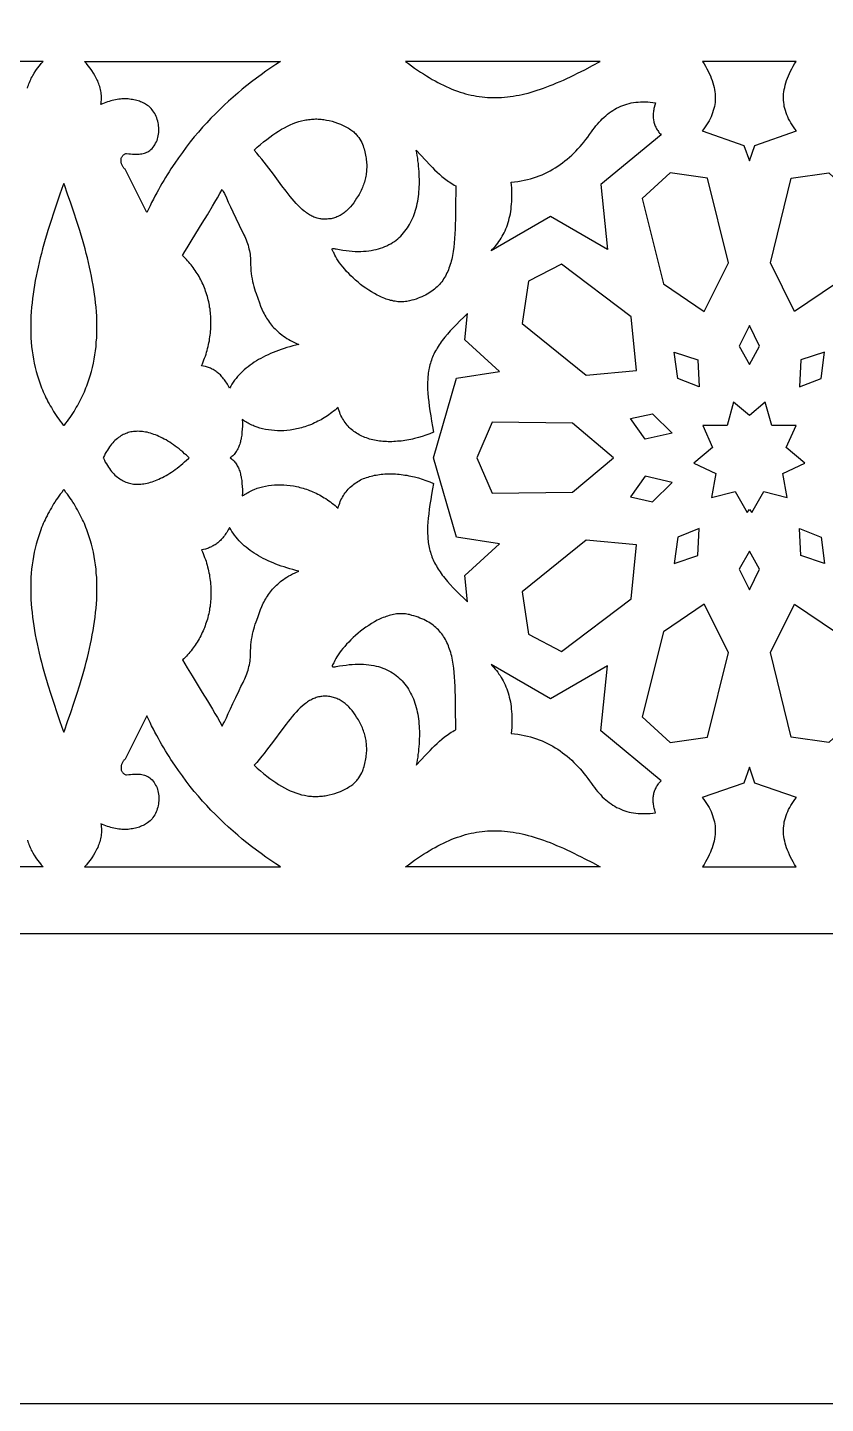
# Model space of a CAD drawing. Extents: x -580 to 580, y -400 to 400.
# Drawn here: x 150.5 to 209.9, y -400 to -297.5 of the extents above; entities that cross this region are included whole.
import ezdxf

# ---------------------------------------------------------------- set-up
doc = ezdxf.new("R2010")
doc.units = 0
doc.layers.add('LAYER_1', color=18, linetype='CONTINUOUS')
doc.layers.add('LAYER_2', color=174, linetype='CONTINUOUS')

msp = doc.modelspace()

# ---------------------------------------------------------------- linework, layer by layer
at = {"layer": 'LAYER_1'}
for points in [[(-580, -400), (580, -400), (580, 400), (-580, 400)], [(169.35, -300.04), (168.99, -300.28), (168.62, -300.53), (168.26, -300.78), (167.91, -301.04), (167.55, -301.3), (167.2, -301.56), (166.85, -301.84), (166.5, -302.12), (166.16, -302.4), (165.82, -302.7), (165.48, -303), (165.15, -303.3), (164.82, -303.62), (164.5, -303.94), (164.17, -304.27), (163.86, -304.61), (163.54, -304.95), (163.23, -305.31), (162.93, -305.67), (162.63, -306.04), (162.33, -306.43), (162.04, -306.82), (161.75, -307.22), (161.47, -307.63), (161.19, -308.05), (161.05, -308.26), (160.91, -308.48), (160.78, -308.7), (160.65, -308.92), (160.52, -309.14), (160.38, -309.37), (160.26, -309.6), (160.13, -309.83), (160, -310.07), (159.88, -310.31), (159.75, -310.55), (159.63, -310.79), (159.51, -311.04), (159.39, -311.29), (157.81, -308.11), (157.77, -308.08), (157.73, -308.04), (157.69, -307.99), (157.66, -307.95), (157.63, -307.91), (157.6, -307.86), (157.57, -307.82), (157.55, -307.78), (157.53, -307.73), (157.51, -307.68), (157.5, -307.64), (157.49, -307.59), (157.48, -307.55), (157.47, -307.5), (157.47, -307.46), (157.47, -307.41), (157.47, -307.37), (157.47, -307.33), (157.48, -307.29), (157.49, -307.25), (157.51, -307.21), (157.53, -307.17), (157.55, -307.13), (157.57, -307.1), (157.6, -307.06), (157.63, -307.03), (157.66, -307), (157.7, -306.98), (157.74, -306.95), (157.79, -306.93), (157.84, -306.91), (157.89, -306.9), (158.04, -306.92), (158.18, -306.94), (158.32, -306.95), (158.45, -306.96), (158.58, -306.96), (158.7, -306.96), (158.81, -306.95), (158.92, -306.94), (159.02, -306.93), (159.12, -306.9), (159.22, -306.88), (159.3, -306.85), (159.39, -306.81), (159.47, -306.77), (159.54, -306.73), (159.61, -306.68), (159.7, -306.6), (159.79, -306.52), (159.86, -306.44), (159.93, -306.34), (160, -306.25), (160.05, -306.14), (160.1, -306.04), (160.15, -305.93), (160.19, -305.82), (160.22, -305.7), (160.24, -305.58), (160.26, -305.46), (160.28, -305.34), (160.28, -305.22), (160.28, -305.1), (160.28, -304.97), (160.27, -304.85), (160.25, -304.73), (160.23, -304.61), (160.2, -304.49), (160.17, -304.37), (160.13, -304.25), (160.08, -304.14), (160.03, -304.03), (159.98, -303.93), (159.92, -303.82), (159.85, -303.73), (159.78, -303.64), (159.71, -303.55), (159.63, -303.47), (159.54, -303.39), (159.45, -303.33), (159.37, -303.27), (159.29, -303.22), (159.21, -303.17), (159.12, -303.13), (159.03, -303.09), (158.93, -303.05), (158.84, -303.01), (158.74, -302.98), (158.64, -302.95), (158.54, -302.92), (158.43, -302.9), (158.32, -302.88), (158.22, -302.87), (158.11, -302.85), (158, -302.84), (157.88, -302.84), (157.77, -302.84), (157.65, -302.84), (157.54, -302.84), (157.42, -302.85), (157.3, -302.86), (157.18, -302.88), (157.06, -302.9), (156.94, -302.92), (156.82, -302.95), (156.7, -302.98), (156.58, -303.02), (156.46, -303.06), (156.33, -303.1), (156.21, -303.15), (156.09, -303.2), (155.97, -303.26), (155.99, -303.14), (156, -303.03), (156.01, -302.92), (156.02, -302.8), (156.01, -302.69), (156.01, -302.58), (156, -302.47), (155.98, -302.36), (155.96, -302.25), (155.94, -302.14), (155.91, -302.03), (155.88, -301.92), (155.85, -301.82), (155.81, -301.71), (155.77, -301.61), (155.73, -301.5), (155.68, -301.4), (155.63, -301.3), (155.58, -301.2), (155.53, -301.1), (155.41, -300.91), (155.29, -300.73), (155.16, -300.54), (155.03, -300.37), (154.89, -300.2), (154.75, -300.04)], [(178.66, -300.04), (178.89, -300.21), (179.11, -300.38), (179.34, -300.54), (179.56, -300.69), (179.78, -300.84), (180, -300.98), (180.22, -301.12), (180.43, -301.25), (180.65, -301.38), (180.86, -301.5), (181.07, -301.61), (181.28, -301.72), (181.49, -301.82), (181.7, -301.92), (181.91, -302.01), (182.11, -302.1), (182.32, -302.18), (182.53, -302.26), (182.73, -302.33), (182.94, -302.39), (183.14, -302.45), (183.34, -302.5), (183.55, -302.55), (183.75, -302.59), (183.96, -302.63), (184.16, -302.66), (184.37, -302.69), (184.57, -302.71), (184.78, -302.73), (184.99, -302.74), (185.19, -302.74), (185.4, -302.74), (185.61, -302.74), (185.82, -302.73), (186.04, -302.71), (186.25, -302.69), (186.46, -302.66), (186.68, -302.63), (186.9, -302.59), (187.12, -302.55), (187.34, -302.51), (187.56, -302.45), (187.79, -302.4), (188.01, -302.33), (188.24, -302.27), (188.47, -302.19), (188.71, -302.12), (188.94, -302.03), (189.18, -301.95), (189.43, -301.85), (189.67, -301.76), (189.92, -301.65), (190.17, -301.55), (190.42, -301.43), (190.68, -301.32), (190.94, -301.19), (191.2, -301.07), (191.47, -300.93), (191.74, -300.8), (192.02, -300.66), (192.58, -300.36), (193.15, -300.04)], [(204.28, -307.46), (204.69, -306.3), (207.79, -305.22), (207.67, -305.07), (207.56, -304.92), (207.46, -304.77), (207.37, -304.62), (207.28, -304.47), (207.2, -304.32), (207.13, -304.17), (207.07, -304.02), (207.01, -303.87), (206.96, -303.71), (206.92, -303.56), (206.88, -303.41), (206.86, -303.25), (206.84, -303.1), (206.82, -302.94), (206.82, -302.78), (206.82, -302.62), (206.83, -302.46), (206.85, -302.3), (206.87, -302.14), (206.91, -301.98), (206.95, -301.81), (207, -301.64), (207.05, -301.47), (207.11, -301.3), (207.18, -301.13), (207.26, -300.95), (207.35, -300.77), (207.44, -300.59), (207.54, -300.41), (207.65, -300.23), (207.77, -300.04), (204.28, -300.04), (200.79, -300.04), (200.9, -300.23), (201.01, -300.41), (201.11, -300.59), (201.21, -300.77), (201.29, -300.95), (201.37, -301.13), (201.44, -301.3), (201.5, -301.47), (201.56, -301.64), (201.61, -301.81), (201.65, -301.98), (201.68, -302.14), (201.71, -302.3), (201.72, -302.46), (201.73, -302.62), (201.74, -302.78), (201.73, -302.94), (201.72, -303.1), (201.7, -303.25), (201.67, -303.41), (201.64, -303.56), (201.59, -303.71), (201.54, -303.87), (201.49, -304.02), (201.42, -304.17), (201.35, -304.32), (201.27, -304.47), (201.19, -304.62), (201.09, -304.77), (200.99, -304.92), (200.88, -305.07), (200.77, -305.22), (203.86, -306.3)], [(185.04, -314.15), (185.15, -314.04), (185.25, -313.93), (185.35, -313.82), (185.44, -313.7), (185.53, -313.58), (185.62, -313.46), (185.71, -313.33), (185.79, -313.2), (185.87, -313.07), (185.94, -312.94), (186.01, -312.8), (186.08, -312.66), (186.14, -312.51), (186.2, -312.36), (186.25, -312.21), (186.3, -312.05), (186.35, -311.89), (186.39, -311.73), (186.43, -311.56), (186.47, -311.39), (186.5, -311.22), (186.52, -311.04), (186.54, -310.86), (186.56, -310.67), (186.57, -310.48), (186.58, -310.29), (186.59, -310.09), (186.59, -309.89), (186.58, -309.68), (186.57, -309.47), (186.56, -309.26), (186.54, -309.04), (186.79, -309.01), (187.03, -308.98), (187.27, -308.94), (187.51, -308.89), (187.74, -308.84), (187.97, -308.78), (188.19, -308.71), (188.41, -308.64), (188.62, -308.56), (188.83, -308.48), (189.03, -308.39), (189.24, -308.29), (189.43, -308.19), (189.63, -308.08), (189.81, -307.97), (190, -307.85), (190.18, -307.73), (190.36, -307.6), (190.53, -307.46), (190.7, -307.32), (190.87, -307.18), (191.04, -307.03), (191.2, -306.88), (191.35, -306.72), (191.51, -306.56), (191.66, -306.39), (191.81, -306.22), (191.95, -306.05), (192.1, -305.87), (192.24, -305.68), (192.37, -305.5), (192.51, -305.3), (192.62, -305.15), (192.73, -305), (192.85, -304.85), (192.96, -304.71), (193.08, -304.58), (193.2, -304.45), (193.32, -304.32), (193.45, -304.2), (193.58, -304.09), (193.71, -303.98), (193.84, -303.88), (193.97, -303.78), (194.11, -303.69), (194.25, -303.61), (194.39, -303.53), (194.54, -303.45), (194.69, -303.39), (194.84, -303.32), (194.99, -303.27), (195.15, -303.22), (195.31, -303.18), (195.47, -303.14), (195.64, -303.11), (195.81, -303.09), (195.98, -303.07), (196.16, -303.06), (196.33, -303.05), (196.52, -303.06), (196.7, -303.06), (196.89, -303.08), (197.09, -303.1), (197.28, -303.13), (197.23, -303.31), (197.18, -303.48), (197.17, -303.56), (197.15, -303.65), (197.14, -303.73), (197.13, -303.81), (197.12, -303.89), (197.11, -303.97), (197.11, -304.05), (197.11, -304.13), (197.12, -304.21), (197.12, -304.28), (197.13, -304.36), (197.14, -304.43), (197.16, -304.51), (197.17, -304.58), (197.19, -304.65), (197.22, -304.72), (197.24, -304.8), (197.27, -304.86), (197.3, -304.93), (197.33, -305), (197.37, -305.07), (197.41, -305.13), (197.45, -305.2), (197.5, -305.26), (197.54, -305.33), (197.59, -305.39), (197.65, -305.45), (197.7, -305.51), (193.2, -309.21), (193.7, -314.06), (189.46, -311.6)], [(167.38, -306.66), (167.62, -306.44), (167.86, -306.24), (168.09, -306.04), (168.32, -305.86), (168.55, -305.68), (168.77, -305.52), (168.99, -305.37), (169.21, -305.23), (169.43, -305.1), (169.65, -304.98), (169.87, -304.87), (170.08, -304.77), (170.29, -304.68), (170.5, -304.6), (170.71, -304.53), (170.92, -304.47), (171.13, -304.42), (171.24, -304.4), (171.34, -304.39), (171.44, -304.37), (171.55, -304.36), (171.65, -304.35), (171.75, -304.34), (171.85, -304.34), (171.96, -304.33), (172.06, -304.33), (172.16, -304.34), (172.26, -304.34), (172.37, -304.35), (172.47, -304.36), (172.57, -304.37), (172.67, -304.39), (172.78, -304.41), (172.98, -304.45), (173.19, -304.5), (173.39, -304.57), (173.6, -304.64), (173.81, -304.72), (174.01, -304.81), (174.22, -304.92), (174.32, -304.97), (174.41, -305.02), (174.5, -305.07), (174.58, -305.13), (174.66, -305.18), (174.73, -305.24), (174.8, -305.3), (174.87, -305.36), (174.93, -305.42), (174.99, -305.48), (175.04, -305.54), (175.09, -305.6), (175.14, -305.66), (175.19, -305.72), (175.27, -305.84), (175.34, -305.97), (175.4, -306.09), (175.46, -306.21), (175.5, -306.33), (175.54, -306.45), (175.58, -306.56), (175.63, -306.78), (175.66, -306.9), (175.69, -307.02), (175.71, -307.14), (175.73, -307.26), (175.74, -307.37), (175.75, -307.49), (175.76, -307.6), (175.77, -307.72), (175.77, -307.83), (175.77, -307.94), (175.76, -308.06), (175.76, -308.17), (175.75, -308.28), (175.73, -308.39), (175.72, -308.5), (175.7, -308.6), (175.68, -308.71), (175.65, -308.82), (175.63, -308.92), (175.6, -309.03), (175.56, -309.13), (175.53, -309.24), (175.49, -309.34), (175.45, -309.44), (175.4, -309.54), (175.36, -309.65), (175.31, -309.75), (175.26, -309.85), (175.2, -309.95), (175.15, -310.04), (175.02, -310.24), (174.91, -310.41), (174.8, -310.57), (174.68, -310.72), (174.56, -310.87), (174.43, -311.01), (174.36, -311.07), (174.3, -311.14), (174.23, -311.2), (174.16, -311.25), (174.09, -311.31), (174.02, -311.36), (173.94, -311.41), (173.87, -311.46), (173.79, -311.51), (173.71, -311.55), (173.63, -311.59), (173.55, -311.62), (173.47, -311.66), (173.38, -311.69), (173.3, -311.71), (173.21, -311.74), (173.12, -311.76), (173.02, -311.77), (172.93, -311.78), (172.83, -311.79), (172.73, -311.8), (172.62, -311.8), (172.53, -311.8), (172.44, -311.79), (172.35, -311.78), (172.27, -311.76), (172.18, -311.75), (172.09, -311.72), (172.01, -311.7), (171.92, -311.67), (171.84, -311.64), (171.76, -311.6), (171.68, -311.56), (171.6, -311.52), (171.52, -311.47), (171.44, -311.42), (171.36, -311.37), (171.28, -311.32), (171.2, -311.26), (171.12, -311.2), (170.97, -311.07), (170.82, -310.93), (170.66, -310.78), (170.51, -310.62), (170.36, -310.46), (170.21, -310.28), (170.07, -310.1), (169.91, -309.91), (169.76, -309.72), (169.46, -309.31), (168.82, -308.45), (168.49, -308), (168.31, -307.78), (168.14, -307.55), (167.96, -307.33), (167.77, -307.1), (167.58, -306.88)], [(173.75, -314.06), (173.99, -314.1), (174.23, -314.13), (174.46, -314.15), (174.69, -314.17), (174.91, -314.19), (175.12, -314.19), (175.33, -314.19), (175.53, -314.18), (175.73, -314.17), (175.92, -314.15), (176.11, -314.12), (176.29, -314.09), (176.47, -314.05), (176.64, -314), (176.81, -313.95), (176.97, -313.9), (177.13, -313.83), (177.28, -313.77), (177.43, -313.69), (177.57, -313.62), (177.7, -313.53), (177.83, -313.45), (177.96, -313.35), (178.08, -313.26), (178.2, -313.15), (178.31, -313.05), (178.42, -312.93), (178.52, -312.82), (178.62, -312.7), (178.71, -312.57), (178.8, -312.45), (178.89, -312.31), (178.97, -312.18), (179.04, -312.04), (179.12, -311.9), (179.18, -311.75), (179.25, -311.6), (179.3, -311.44), (179.36, -311.29), (179.41, -311.13), (179.46, -310.97), (179.5, -310.8), (179.53, -310.63), (179.57, -310.46), (179.6, -310.29), (179.62, -310.11), (179.65, -309.93), (179.66, -309.75), (179.68, -309.57), (179.69, -309.39), (179.7, -309.2), (179.7, -309.01), (179.7, -308.82), (179.69, -308.63), (179.69, -308.44), (179.67, -308.24), (179.66, -308.05), (179.64, -307.85), (179.62, -307.66), (179.59, -307.46), (179.57, -307.26), (179.53, -307.06), (179.5, -306.86), (179.46, -306.66), (179.81, -307.03), (180.15, -307.4), (180.49, -307.77), (180.66, -307.94), (180.83, -308.12), (181.01, -308.29), (181.19, -308.45), (181.37, -308.61), (181.56, -308.76), (181.76, -308.91), (181.86, -308.98), (181.96, -309.05), (182.07, -309.12), (182.18, -309.18), (182.29, -309.25), (182.4, -309.31), (182.39, -311.01), (182.39, -311.41), (182.38, -311.8), (182.37, -312.18), (182.36, -312.54), (182.34, -312.89), (182.32, -313.24), (182.29, -313.57), (182.26, -313.89), (182.21, -314.19), (182.19, -314.34), (182.16, -314.49), (182.13, -314.64), (182.1, -314.78), (182.07, -314.92), (182.03, -315.05), (181.99, -315.18), (181.95, -315.31), (181.9, -315.44), (181.86, -315.56), (181.81, -315.69), (181.75, -315.8), (181.7, -315.92), (181.64, -316.03), (181.57, -316.14), (181.5, -316.25), (181.43, -316.35), (181.36, -316.46), (181.28, -316.55), (181.2, -316.65), (181.11, -316.74), (181.02, -316.83), (180.93, -316.92), (180.83, -317), (180.73, -317.08), (180.62, -317.16), (180.51, -317.24), (180.4, -317.31), (180.28, -317.38), (180.15, -317.45), (180.02, -317.51), (179.88, -317.57), (179.74, -317.63), (179.6, -317.68), (179.45, -317.74), (179.29, -317.79), (179.13, -317.83), (178.96, -317.88), (178.86, -317.9), (178.75, -317.92), (178.65, -317.93), (178.54, -317.94), (178.43, -317.95), (178.32, -317.95), (178.21, -317.94), (178.1, -317.94), (177.99, -317.92), (177.88, -317.91), (177.77, -317.89), (177.66, -317.86), (177.55, -317.84), (177.44, -317.81), (177.33, -317.77), (177.22, -317.74), (177.11, -317.7), (177, -317.65), (176.88, -317.61), (176.78, -317.56), (176.67, -317.51), (176.56, -317.45), (176.34, -317.34), (176.13, -317.21), (175.92, -317.08), (175.71, -316.94), (175.51, -316.8), (175.32, -316.65), (175.13, -316.49), (174.94, -316.33), (174.76, -316.17), (174.59, -316.01), (174.43, -315.84), (174.27, -315.68), (174.13, -315.51), (173.99, -315.35), (173.86, -315.19), (173.75, -315.04), (173.64, -314.89), (173.55, -314.74), (173.46, -314.6), (173.39, -314.47), (173.34, -314.35), (173.31, -314.28), (173.28, -314.23), (173.23, -314.13), (173.21, -314.09), (173.2, -314.06), (173.19, -314.04), (173.19, -314.03), (173.2, -314.02), (173.2, -314.01), (173.21, -314), (173.24, -313.99), (173.28, -313.99), (173.34, -313.99), (173.41, -314), (173.5, -314.01)], [(202.71, -315.05), (201.16, -308.75), (198.37, -308.35), (196.3, -310.26), (197.87, -316.6), (200.91, -318.67)], [(205.84, -315.05), (207.39, -308.75), (210.19, -308.35), (212.25, -310.26), (210.68, -316.6), (207.65, -318.67)], [(153.21, -327.13), (153.24, -327.16), (153.26, -327.13), (153.37, -326.99), (153.48, -326.85), (153.58, -326.7), (153.68, -326.56), (153.78, -326.42), (153.87, -326.27), (153.97, -326.13), (154.05, -325.98), (154.14, -325.83), (154.22, -325.69), (154.31, -325.54), (154.38, -325.39), (154.46, -325.25), (154.53, -325.1), (154.6, -324.95), (154.67, -324.8), (154.74, -324.65), (154.8, -324.5), (154.86, -324.35), (154.92, -324.2), (154.98, -324.05), (155.03, -323.9), (155.08, -323.75), (155.18, -323.45), (155.26, -323.14), (155.34, -322.83), (155.41, -322.52), (155.47, -322.21), (155.52, -321.9), (155.57, -321.59), (155.61, -321.27), (155.63, -320.95), (155.66, -320.63), (155.67, -320.31), (155.68, -319.99), (155.68, -319.67), (155.67, -319.34), (155.66, -319.02), (155.64, -318.69), (155.61, -318.36), (155.58, -318.03), (155.54, -317.7), (155.5, -317.37), (155.45, -317.04), (155.39, -316.7), (155.33, -316.37), (155.27, -316.03), (155.2, -315.69), (155.13, -315.36), (155.05, -315.02), (154.97, -314.68), (154.88, -314.34), (154.79, -314), (154.7, -313.66), (154.6, -313.32), (154.5, -312.98), (154.4, -312.64), (154.18, -311.96), (153.96, -311.28), (153.73, -310.6), (153.49, -309.92), (153.25, -309.24), (153.21, -309.13), (153.21, -309.13), (153.21, -309.13), (153.17, -309.24), (152.92, -309.92), (152.69, -310.6), (152.46, -311.28), (152.23, -311.96), (152.02, -312.64), (151.92, -312.98), (151.82, -313.32), (151.72, -313.66), (151.63, -314), (151.54, -314.34), (151.45, -314.68), (151.37, -315.02), (151.29, -315.36), (151.22, -315.69), (151.15, -316.03), (151.08, -316.37), (151.02, -316.7), (150.97, -317.04), (150.92, -317.37), (150.87, -317.7), (150.84, -318.03), (150.8, -318.36), (150.78, -318.69), (150.76, -319.02), (150.75, -319.34), (150.74, -319.67), (150.74, -319.99), (150.75, -320.31), (150.76, -320.63), (150.78, -320.95), (150.81, -321.27), (150.85, -321.59), (150.89, -321.9), (150.95, -322.21), (151.01, -322.52), (151.08, -322.83), (151.15, -323.14), (151.24, -323.45), (151.34, -323.75), (151.39, -323.9), (151.44, -324.05), (151.5, -324.2), (151.55, -324.35), (151.62, -324.5), (151.68, -324.65), (151.74, -324.8), (151.81, -324.95), (151.88, -325.1), (151.96, -325.25), (152.03, -325.39), (152.11, -325.54), (152.19, -325.69), (152.28, -325.83), (152.36, -325.98), (152.45, -326.13), (152.54, -326.27), (152.64, -326.42), (152.74, -326.56), (152.84, -326.7), (152.94, -326.85), (153.05, -326.99), (153.16, -327.13), (153.18, -327.16)], [(162.05, -314.5), (162.22, -314.21), (162.4, -313.92), (162.76, -313.32), (163.52, -312.08), (163.91, -311.46), (164.29, -310.83), (164.47, -310.52), (164.66, -310.21), (164.83, -309.89), (165, -309.58), (165.09, -309.74), (165.17, -309.89), (165.32, -310.2), (165.46, -310.52), (165.62, -310.87), (165.8, -311.26), (166.01, -311.71), (166.26, -312.23), (166.4, -312.52), (166.57, -312.84), (166.63, -312.96), (166.69, -313.09), (166.74, -313.21), (166.79, -313.34), (166.84, -313.48), (166.89, -313.61), (166.93, -313.74), (166.97, -313.88), (167, -314.01), (167.03, -314.15), (167.06, -314.28), (167.08, -314.41), (167.1, -314.55), (167.11, -314.68), (167.12, -314.81), (167.12, -314.94), (167.12, -315.18), (167.13, -315.41), (167.15, -315.63), (167.17, -315.84), (167.2, -316.04), (167.23, -316.24), (167.27, -316.43), (167.31, -316.62), (167.36, -316.8), (167.41, -316.98), (167.47, -317.16), (167.53, -317.33), (167.65, -317.68), (167.78, -318.03), (167.87, -318.27), (167.97, -318.5), (168.07, -318.73), (168.13, -318.84), (168.19, -318.95), (168.25, -319.06), (168.31, -319.16), (168.38, -319.27), (168.45, -319.37), (168.52, -319.48), (168.6, -319.58), (168.68, -319.68), (168.76, -319.78), (168.85, -319.88), (168.94, -319.97), (169.04, -320.07), (169.14, -320.16), (169.24, -320.25), (169.35, -320.34), (169.46, -320.42), (169.58, -320.51), (169.7, -320.59), (169.83, -320.67), (169.96, -320.75), (170.1, -320.83), (170.25, -320.91), (170.4, -320.98), (170.55, -321.05), (170.72, -321.12), (170.49, -321.17), (170.26, -321.23), (170.04, -321.3), (169.83, -321.36), (169.61, -321.43), (169.41, -321.5), (169.2, -321.57), (169, -321.64), (168.8, -321.72), (168.61, -321.8), (168.42, -321.89), (168.24, -321.97), (168.06, -322.06), (167.89, -322.16), (167.72, -322.25), (167.55, -322.35), (167.39, -322.45), (167.23, -322.56), (167.08, -322.67), (166.93, -322.78), (166.79, -322.89), (166.65, -323.01), (166.52, -323.13), (166.39, -323.26), (166.27, -323.38), (166.15, -323.52), (166.04, -323.65), (165.93, -323.79), (165.83, -323.93), (165.73, -324.08), (165.64, -324.23), (165.55, -324.38), (165.5, -324.28), (165.45, -324.18), (165.39, -324.09), (165.34, -324), (165.28, -323.92), (165.23, -323.83), (165.17, -323.75), (165.11, -323.68), (165.05, -323.6), (164.99, -323.53), (164.93, -323.47), (164.87, -323.4), (164.81, -323.34), (164.74, -323.29), (164.68, -323.23), (164.61, -323.18), (164.55, -323.13), (164.48, -323.09), (164.41, -323.04), (164.34, -323), (164.27, -322.96), (164.21, -322.93), (164.13, -322.9), (164.06, -322.86), (163.99, -322.84), (163.92, -322.81), (163.77, -322.77), (163.62, -322.73), (163.47, -322.71), (163.53, -322.56), (163.59, -322.42), (163.65, -322.28), (163.7, -322.14), (163.75, -321.99), (163.8, -321.85), (163.84, -321.71), (163.88, -321.57), (163.92, -321.42), (163.96, -321.28), (163.99, -321.14), (164.02, -321), (164.05, -320.85), (164.07, -320.71), (164.09, -320.57), (164.11, -320.43), (164.13, -320.28), (164.14, -320.14), (164.15, -320), (164.16, -319.86), (164.17, -319.72), (164.17, -319.58), (164.17, -319.44), (164.17, -319.3), (164.16, -319.16), (164.15, -319.02), (164.14, -318.88), (164.13, -318.75), (164.11, -318.61), (164.1, -318.48), (164.07, -318.34), (164.05, -318.21), (164.03, -318.07), (164, -317.94), (163.97, -317.81), (163.93, -317.68), (163.9, -317.55), (163.86, -317.42), (163.82, -317.29), (163.77, -317.16), (163.73, -317.04), (163.68, -316.91), (163.63, -316.79), (163.58, -316.66), (163.52, -316.54), (163.47, -316.42), (163.41, -316.3), (163.34, -316.19), (163.28, -316.07), (163.21, -315.95), (163.14, -315.84), (163.07, -315.73), (163, -315.62), (162.93, -315.51), (162.85, -315.4), (162.77, -315.29), (162.69, -315.19), (162.6, -315.09), (162.52, -314.99), (162.43, -314.89), (162.34, -314.79), (162.24, -314.69), (162.15, -314.6)], [(195.47, -319.06), (190.29, -315.14), (187.82, -316.41), (187.36, -319.56), (192.11, -323.42), (195.87, -323.07)], [(165.59, -329.56), (165.6, -329.56), (165.59, -329.57), (165.61, -329.57), (165.67, -329.61), (165.73, -329.66), (165.79, -329.71), (165.85, -329.76), (165.9, -329.82), (165.95, -329.88), (166, -329.95), (166.05, -330.01), (166.09, -330.08), (166.13, -330.16), (166.17, -330.24), (166.21, -330.32), (166.25, -330.4), (166.28, -330.48), (166.31, -330.57), (166.34, -330.66), (166.36, -330.76), (166.38, -330.85), (166.41, -330.95), (166.42, -331.05), (166.46, -331.26), (166.48, -331.47), (166.5, -331.7), (166.51, -331.93), (166.51, -332.16), (166.5, -332.4), (166.59, -332.35), (166.67, -332.29), (166.76, -332.24), (166.84, -332.19), (166.93, -332.14), (167.02, -332.09), (167.12, -332.04), (167.21, -332), (167.31, -331.96), (167.4, -331.92), (167.6, -331.84), (167.81, -331.78), (168.02, -331.72), (168.23, -331.67), (168.45, -331.64), (168.67, -331.61), (168.9, -331.59), (169.13, -331.57), (169.36, -331.57), (169.6, -331.58), (169.83, -331.6), (170.07, -331.62), (170.31, -331.66), (170.43, -331.68), (170.55, -331.71), (170.68, -331.74), (170.8, -331.77), (170.92, -331.8), (171.04, -331.83), (171.16, -331.87), (171.28, -331.91), (171.4, -331.95), (171.52, -332), (171.65, -332.05), (171.77, -332.1), (171.89, -332.16), (172.01, -332.21), (172.13, -332.27), (172.25, -332.33), (172.37, -332.4), (172.49, -332.47), (172.6, -332.54), (172.72, -332.61), (172.84, -332.69), (172.95, -332.77), (173.07, -332.85), (173.18, -332.94), (173.3, -333.03), (173.41, -333.12), (173.52, -333.21), (173.64, -333.31), (173.67, -333.18), (173.71, -333.06), (173.76, -332.94), (173.8, -332.82), (173.85, -332.71), (173.91, -332.59), (173.97, -332.49), (174.03, -332.38), (174.09, -332.28), (174.16, -332.18), (174.23, -332.09), (174.31, -332), (174.39, -331.91), (174.47, -331.83), (174.55, -331.75), (174.64, -331.67), (174.73, -331.6), (174.82, -331.53), (174.91, -331.46), (175.01, -331.4), (175.11, -331.34), (175.21, -331.28), (175.31, -331.22), (175.42, -331.17), (175.53, -331.12), (175.64, -331.08), (175.75, -331.04), (175.87, -331), (175.99, -330.96), (176.11, -330.93), (176.23, -330.9), (176.35, -330.87), (176.47, -330.85), (176.6, -330.83), (176.72, -330.81), (176.85, -330.79), (176.98, -330.78), (177.11, -330.77), (177.25, -330.76), (177.38, -330.76), (177.51, -330.76), (177.65, -330.76), (177.79, -330.76), (177.92, -330.77), (178.06, -330.78), (178.2, -330.79), (178.34, -330.81), (178.48, -330.83), (178.62, -330.85), (178.76, -330.87), (178.91, -330.9), (179.05, -330.93), (179.19, -330.96), (179.33, -330.99), (179.62, -331.07), (179.9, -331.15), (180.18, -331.25), (180.47, -331.35), (180.75, -331.47), (180.67, -331.89), (180.6, -332.29), (180.54, -332.68), (180.48, -333.04), (180.43, -333.4), (180.39, -333.73), (180.36, -334.06), (180.33, -334.37), (180.31, -334.66), (180.31, -334.95), (180.31, -335.09), (180.31, -335.23), (180.32, -335.36), (180.32, -335.49), (180.33, -335.62), (180.35, -335.75), (180.36, -335.88), (180.38, -336), (180.4, -336.12), (180.43, -336.25), (180.45, -336.37), (180.48, -336.48), (180.52, -336.6), (180.55, -336.72), (180.59, -336.83), (180.63, -336.95), (180.68, -337.06), (180.73, -337.17), (180.78, -337.29), (180.83, -337.4), (180.89, -337.51), (180.96, -337.62), (181.02, -337.74), (181.09, -337.85), (181.16, -337.96), (181.24, -338.07), (181.32, -338.19), (181.4, -338.3), (181.49, -338.42), (181.58, -338.53), (181.78, -338.77), (181.99, -339), (182.21, -339.25), (182.46, -339.5), (182.72, -339.76), (183, -340.02), (183.29, -340.3), (183.08, -338.33), (185.66, -335.98), (182.47, -335.48), (180.74, -329.56), (182.47, -323.64), (185.66, -323.15), (183.08, -320.79), (183.29, -318.83), (183, -319.1), (182.72, -319.37), (182.46, -319.63), (182.21, -319.88), (181.99, -320.12), (181.78, -320.36), (181.58, -320.59), (181.49, -320.71), (181.4, -320.82), (181.32, -320.94), (181.24, -321.05), (181.16, -321.16), (181.09, -321.28), (181.02, -321.39), (180.96, -321.5), (180.89, -321.61), (180.83, -321.73), (180.78, -321.84), (180.73, -321.95), (180.68, -322.07), (180.63, -322.18), (180.59, -322.29), (180.55, -322.41), (180.52, -322.53), (180.48, -322.64), (180.45, -322.76), (180.43, -322.88), (180.4, -323), (180.38, -323.13), (180.36, -323.25), (180.35, -323.38), (180.33, -323.5), (180.32, -323.63), (180.32, -323.77), (180.31, -323.9), (180.31, -324.04), (180.31, -324.18), (180.31, -324.46), (180.33, -324.76), (180.36, -325.07), (180.39, -325.39), (180.43, -325.73), (180.48, -326.08), (180.54, -326.45), (180.6, -326.84), (180.67, -327.24), (180.75, -327.66), (180.47, -327.77), (180.18, -327.88), (179.9, -327.97), (179.62, -328.06), (179.33, -328.13), (179.19, -328.17), (179.05, -328.2), (178.91, -328.23), (178.76, -328.25), (178.62, -328.28), (178.48, -328.3), (178.34, -328.32), (178.2, -328.33), (178.06, -328.34), (177.92, -328.35), (177.79, -328.36), (177.65, -328.37), (177.51, -328.37), (177.38, -328.37), (177.25, -328.36), (177.11, -328.36), (176.98, -328.35), (176.85, -328.33), (176.72, -328.32), (176.6, -328.3), (176.47, -328.28), (176.35, -328.26), (176.23, -328.23), (176.11, -328.2), (175.99, -328.17), (175.87, -328.13), (175.75, -328.09), (175.64, -328.05), (175.53, -328), (175.42, -327.96), (175.31, -327.9), (175.21, -327.85), (175.11, -327.79), (175.01, -327.73), (174.91, -327.67), (174.82, -327.6), (174.73, -327.53), (174.64, -327.45), (174.55, -327.38), (174.47, -327.3), (174.39, -327.21), (174.31, -327.13), (174.23, -327.04), (174.16, -326.94), (174.09, -326.84), (174.03, -326.74), (173.97, -326.64), (173.91, -326.53), (173.85, -326.42), (173.8, -326.31), (173.76, -326.19), (173.71, -326.07), (173.67, -325.94), (173.64, -325.81), (173.52, -325.91), (173.41, -326.01), (173.3, -326.1), (173.18, -326.19), (173.07, -326.27), (172.95, -326.36), (172.84, -326.44), (172.72, -326.51), (172.6, -326.59), (172.49, -326.66), (172.37, -326.73), (172.25, -326.79), (172.13, -326.85), (172.01, -326.91), (171.89, -326.97), (171.77, -327.03), (171.65, -327.08), (171.52, -327.13), (171.4, -327.17), (171.28, -327.22), (171.16, -327.26), (171.04, -327.29), (170.92, -327.33), (170.8, -327.36), (170.68, -327.39), (170.55, -327.42), (170.43, -327.44), (170.31, -327.47), (170.07, -327.5), (169.83, -327.53), (169.6, -327.55), (169.36, -327.55), (169.13, -327.55), (168.9, -327.54), (168.67, -327.52), (168.45, -327.49), (168.23, -327.45), (168.02, -327.4), (167.81, -327.35), (167.6, -327.28), (167.4, -327.21), (167.31, -327.17), (167.21, -327.13), (167.12, -327.08), (167.02, -327.04), (166.93, -326.99), (166.84, -326.94), (166.76, -326.89), (166.67, -326.84), (166.59, -326.78), (166.5, -326.72), (166.51, -326.96), (166.51, -327.2), (166.5, -327.43), (166.48, -327.65), (166.46, -327.87), (166.42, -328.08), (166.41, -328.18), (166.38, -328.27), (166.36, -328.37), (166.34, -328.46), (166.31, -328.55), (166.28, -328.64), (166.25, -328.73), (166.21, -328.81), (166.17, -328.89), (166.13, -328.97), (166.09, -329.04), (166.05, -329.11), (166, -329.18), (165.95, -329.25), (165.9, -329.31), (165.85, -329.36), (165.79, -329.42), (165.73, -329.47), (165.67, -329.51), (165.61, -329.56)], [(204.28, -322.62), (205.04, -321.26), (204.28, -319.72), (203.51, -321.26)], [(200.53, -324.29), (198.94, -323.65), (198.68, -321.69), (200.44, -322.27)], [(208.02, -324.29), (209.62, -323.65), (209.87, -321.69), (208.11, -322.27)], [(204.28, -333.41), (204.45, -333.64), (205.35, -332.08), (207.1, -332.52), (206.78, -330.74), (208.4, -329.96), (207.01, -328.8), (207.75, -327.15), (205.95, -327.16), (205.46, -325.42), (204.28, -326.42), (203.1, -325.42), (202.61, -327.16), (200.8, -327.15), (201.54, -328.8), (200.15, -329.96), (201.78, -330.74), (201.46, -332.52), (203.21, -332.08), (204.11, -333.64)], [(198.53, -327.73), (196.52, -328.19), (195.43, -326.65), (197.05, -326.29)], [(156.86, -330.68), (156.94, -330.77), (157.02, -330.85), (157.11, -330.93), (157.2, -331), (157.28, -331.07), (157.37, -331.13), (157.46, -331.19), (157.55, -331.24), (157.64, -331.29), (157.73, -331.33), (157.83, -331.37), (157.92, -331.4), (158.01, -331.43), (158.11, -331.46), (158.21, -331.48), (158.31, -331.5), (158.41, -331.52), (158.52, -331.53), (158.62, -331.53), (158.73, -331.53), (158.84, -331.53), (158.95, -331.52), (159.06, -331.51), (159.18, -331.5), (159.29, -331.48), (159.41, -331.45), (159.53, -331.43), (159.66, -331.39), (159.78, -331.35), (159.91, -331.31), (160.03, -331.26), (160.16, -331.21), (160.29, -331.16), (160.42, -331.09), (160.56, -331.03), (160.69, -330.96), (160.83, -330.88), (160.96, -330.8), (161.1, -330.72), (161.24, -330.63), (161.37, -330.53), (161.51, -330.43), (161.65, -330.33), (161.79, -330.22), (161.93, -330.11), (162.07, -329.99), (162.21, -329.87), (162.35, -329.74), (162.49, -329.61), (162.55, -329.56), (162.49, -329.51), (162.35, -329.38), (162.21, -329.26), (162.07, -329.13), (161.93, -329.02), (161.79, -328.9), (161.65, -328.8), (161.51, -328.69), (161.37, -328.59), (161.24, -328.5), (161.1, -328.41), (160.96, -328.33), (160.83, -328.24), (160.69, -328.17), (160.56, -328.1), (160.42, -328.03), (160.29, -327.97), (160.16, -327.91), (160.03, -327.86), (159.91, -327.82), (159.78, -327.77), (159.66, -327.73), (159.53, -327.7), (159.41, -327.67), (159.29, -327.65), (159.18, -327.63), (159.06, -327.61), (158.95, -327.6), (158.84, -327.6), (158.73, -327.59), (158.62, -327.6), (158.52, -327.6), (158.41, -327.61), (158.31, -327.63), (158.21, -327.64), (158.11, -327.67), (158.01, -327.69), (157.92, -327.72), (157.83, -327.76), (157.73, -327.8), (157.64, -327.84), (157.55, -327.89), (157.46, -327.94), (157.37, -328), (157.28, -328.06), (157.2, -328.13), (157.11, -328.2), (157.02, -328.28), (156.94, -328.36), (156.86, -328.45), (156.77, -328.55), (156.69, -328.65), (156.61, -328.75), (156.53, -328.87), (156.46, -328.99), (156.38, -329.11), (156.3, -329.25), (156.23, -329.39), (156.16, -329.53), (156.15, -329.56), (156.16, -329.59), (156.23, -329.74), (156.3, -329.88), (156.38, -330.01), (156.46, -330.14), (156.53, -330.26), (156.61, -330.37), (156.69, -330.48), (156.77, -330.58)], [(194.16, -329.56), (191.09, -326.99), (185.12, -326.91), (183.97, -329.56), (185.12, -332.21), (191.09, -332.13)], [(198.53, -331.4), (196.52, -330.94), (195.43, -332.48), (197.05, -332.84)], [(153.21, -349.99), (153.21, -350), (153.25, -349.89), (153.49, -349.21), (153.73, -348.53), (153.96, -347.85), (154.18, -347.17), (154.4, -346.48), (154.5, -346.14), (154.6, -345.8), (154.7, -345.46), (154.79, -345.12), (154.88, -344.79), (154.97, -344.45), (155.05, -344.11), (155.13, -343.77), (155.2, -343.43), (155.27, -343.1), (155.33, -342.76), (155.39, -342.42), (155.45, -342.09), (155.5, -341.76), (155.54, -341.43), (155.58, -341.09), (155.61, -340.76), (155.64, -340.44), (155.66, -340.11), (155.67, -339.78), (155.68, -339.46), (155.68, -339.13), (155.67, -338.81), (155.66, -338.49), (155.63, -338.17), (155.61, -337.86), (155.57, -337.54), (155.52, -337.23), (155.47, -336.91), (155.41, -336.6), (155.34, -336.29), (155.26, -335.99), (155.18, -335.68), (155.08, -335.37), (155.03, -335.22), (154.98, -335.07), (154.92, -334.92), (154.86, -334.77), (154.8, -334.62), (154.74, -334.47), (154.67, -334.32), (154.6, -334.18), (154.53, -334.03), (154.46, -333.88), (154.38, -333.73), (154.31, -333.59), (154.22, -333.44), (154.14, -333.29), (154.05, -333.15), (153.97, -333), (153.87, -332.86), (153.78, -332.71), (153.68, -332.57), (153.58, -332.42), (153.48, -332.28), (153.37, -332.14), (153.26, -331.99), (153.21, -331.93), (153.16, -331.99), (153.05, -332.14), (152.94, -332.28), (152.84, -332.42), (152.74, -332.57), (152.64, -332.71), (152.54, -332.86), (152.45, -333), (152.36, -333.15), (152.28, -333.29), (152.19, -333.44), (152.11, -333.59), (152.03, -333.73), (151.96, -333.88), (151.88, -334.03), (151.81, -334.18), (151.74, -334.32), (151.68, -334.47), (151.62, -334.62), (151.55, -334.77), (151.5, -334.92), (151.44, -335.07), (151.39, -335.22), (151.34, -335.37), (151.24, -335.68), (151.15, -335.99), (151.08, -336.29), (151.01, -336.6), (150.95, -336.91), (150.89, -337.23), (150.85, -337.54), (150.81, -337.86), (150.78, -338.17), (150.76, -338.49), (150.75, -338.81), (150.74, -339.13), (150.74, -339.46), (150.75, -339.78), (150.76, -340.11), (150.78, -340.44), (150.8, -340.76), (150.84, -341.09), (150.87, -341.43), (150.92, -341.76), (150.97, -342.09), (151.02, -342.42), (151.08, -342.76), (151.15, -343.1), (151.22, -343.43), (151.29, -343.77), (151.37, -344.11), (151.45, -344.45), (151.54, -344.79), (151.63, -345.12), (151.72, -345.46), (151.82, -345.8), (151.92, -346.14), (152.02, -346.48), (152.23, -347.17), (152.46, -347.85), (152.69, -348.53), (152.92, -349.21), (153.17, -349.89), (153.21, -350)], [(162.05, -344.62), (162.22, -344.91), (162.4, -345.21), (162.76, -345.81), (163.52, -347.04), (163.91, -347.67), (164.29, -348.29), (164.47, -348.61), (164.66, -348.92), (164.83, -349.23), (165, -349.55), (165.09, -349.39), (165.17, -349.24), (165.32, -348.93), (165.46, -348.61), (165.62, -348.26), (165.8, -347.87), (166.01, -347.42), (166.26, -346.9), (166.4, -346.61), (166.57, -346.29), (166.63, -346.17), (166.69, -346.04), (166.74, -345.91), (166.79, -345.78), (166.84, -345.65), (166.89, -345.52), (166.93, -345.38), (166.97, -345.25), (167, -345.12), (167.03, -344.98), (167.06, -344.85), (167.08, -344.71), (167.1, -344.58), (167.11, -344.44), (167.12, -344.31), (167.12, -344.18), (167.12, -343.95), (167.13, -343.72), (167.15, -343.5), (167.17, -343.29), (167.2, -343.09), (167.23, -342.89), (167.27, -342.7), (167.31, -342.51), (167.36, -342.33), (167.41, -342.15), (167.47, -341.97), (167.53, -341.79), (167.65, -341.45), (167.78, -341.09), (167.87, -340.86), (167.97, -340.63), (168.07, -340.4), (168.13, -340.29), (168.19, -340.18), (168.25, -340.07), (168.31, -339.96), (168.38, -339.86), (168.45, -339.75), (168.52, -339.65), (168.6, -339.55), (168.68, -339.45), (168.76, -339.35), (168.85, -339.25), (168.94, -339.15), (169.04, -339.06), (169.14, -338.97), (169.24, -338.88), (169.35, -338.79), (169.46, -338.7), (169.58, -338.62), (169.7, -338.53), (169.83, -338.45), (169.96, -338.37), (170.1, -338.3), (170.25, -338.22), (170.4, -338.15), (170.55, -338.08), (170.72, -338.01), (170.49, -337.95), (170.26, -337.89), (170.04, -337.83), (169.83, -337.77), (169.61, -337.7), (169.41, -337.63), (169.2, -337.56), (169, -337.48), (168.8, -337.4), (168.61, -337.32), (168.42, -337.24), (168.24, -337.15), (168.06, -337.06), (167.89, -336.97), (167.72, -336.88), (167.55, -336.78), (167.39, -336.67), (167.23, -336.57), (167.08, -336.46), (166.93, -336.35), (166.79, -336.23), (166.65, -336.12), (166.52, -336), (166.39, -335.87), (166.27, -335.74), (166.15, -335.61), (166.04, -335.48), (165.93, -335.34), (165.83, -335.19), (165.73, -335.05), (165.64, -334.9), (165.55, -334.75), (165.5, -334.85), (165.45, -334.94), (165.39, -335.04), (165.34, -335.13), (165.28, -335.21), (165.23, -335.29), (165.17, -335.37), (165.11, -335.45), (165.05, -335.52), (164.99, -335.59), (164.93, -335.66), (164.87, -335.72), (164.81, -335.78), (164.74, -335.84), (164.68, -335.89), (164.61, -335.95), (164.55, -336), (164.48, -336.04), (164.41, -336.08), (164.34, -336.13), (164.27, -336.16), (164.21, -336.2), (164.13, -336.23), (164.06, -336.26), (163.99, -336.29), (163.92, -336.32), (163.77, -336.36), (163.62, -336.39), (163.47, -336.42), (163.53, -336.56), (163.59, -336.7), (163.65, -336.85), (163.7, -336.99), (163.75, -337.13), (163.8, -337.27), (163.84, -337.42), (163.88, -337.56), (163.92, -337.7), (163.96, -337.85), (163.99, -337.99), (164.02, -338.13), (164.05, -338.27), (164.07, -338.42), (164.09, -338.56), (164.11, -338.7), (164.13, -338.84), (164.14, -338.98), (164.15, -339.13), (164.16, -339.27), (164.17, -339.41), (164.17, -339.55), (164.17, -339.69), (164.17, -339.83), (164.16, -339.97), (164.15, -340.1), (164.14, -340.24), (164.13, -340.38), (164.11, -340.52), (164.1, -340.65), (164.07, -340.79), (164.05, -340.92), (164.03, -341.05), (164, -341.19), (163.97, -341.32), (163.93, -341.45), (163.9, -341.58), (163.86, -341.71), (163.82, -341.84), (163.77, -341.96), (163.73, -342.09), (163.68, -342.22), (163.63, -342.34), (163.58, -342.46), (163.52, -342.58), (163.47, -342.7), (163.41, -342.82), (163.34, -342.94), (163.28, -343.06), (163.21, -343.17), (163.14, -343.29), (163.07, -343.4), (163, -343.51), (162.93, -343.62), (162.85, -343.73), (162.77, -343.83), (162.69, -343.94), (162.6, -344.04), (162.52, -344.14), (162.43, -344.24), (162.34, -344.34), (162.24, -344.43), (162.15, -344.53)], [(200.53, -334.83), (198.94, -335.48), (198.68, -337.43), (200.44, -336.85)], [(208.02, -334.83), (209.62, -335.48), (209.87, -337.43), (208.11, -336.85)], [(187.36, -339.56), (187.82, -342.71), (190.29, -343.99), (195.47, -340.07), (195.87, -336.05), (192.11, -335.71)], [(204.28, -339.4), (205.04, -337.86), (204.28, -336.51), (203.51, -337.86)], [(173.75, -345.07), (173.99, -345.03), (174.23, -345), (174.46, -344.97), (174.69, -344.95), (174.91, -344.94), (175.12, -344.94), (175.33, -344.94), (175.53, -344.94), (175.73, -344.96), (175.92, -344.98), (176.11, -345.01), (176.29, -345.04), (176.47, -345.08), (176.64, -345.12), (176.81, -345.17), (176.97, -345.23), (177.13, -345.29), (177.28, -345.36), (177.43, -345.43), (177.57, -345.51), (177.7, -345.59), (177.83, -345.68), (177.96, -345.77), (178.08, -345.87), (178.2, -345.97), (178.31, -346.08), (178.42, -346.19), (178.52, -346.31), (178.62, -346.43), (178.71, -346.55), (178.8, -346.68), (178.89, -346.81), (178.97, -346.95), (179.04, -347.09), (179.12, -347.23), (179.18, -347.38), (179.25, -347.53), (179.3, -347.68), (179.36, -347.84), (179.41, -348), (179.46, -348.16), (179.5, -348.33), (179.53, -348.49), (179.57, -348.67), (179.6, -348.84), (179.62, -349.01), (179.65, -349.19), (179.66, -349.37), (179.68, -349.56), (179.69, -349.74), (179.7, -349.93), (179.7, -350.11), (179.7, -350.3), (179.69, -350.5), (179.69, -350.69), (179.67, -350.88), (179.66, -351.08), (179.64, -351.27), (179.62, -351.47), (179.59, -351.67), (179.57, -351.87), (179.53, -352.07), (179.5, -352.27), (179.46, -352.47), (179.81, -352.09), (180.15, -351.72), (180.49, -351.36), (180.66, -351.18), (180.83, -351.01), (181.01, -350.84), (181.19, -350.67), (181.37, -350.52), (181.56, -350.36), (181.76, -350.22), (181.86, -350.14), (181.96, -350.08), (182.07, -350.01), (182.18, -349.94), (182.29, -349.88), (182.4, -349.82), (182.39, -348.11), (182.39, -347.72), (182.38, -347.33), (182.37, -346.95), (182.36, -346.59), (182.34, -346.23), (182.32, -345.89), (182.29, -345.56), (182.26, -345.24), (182.21, -344.93), (182.19, -344.78), (182.16, -344.64), (182.13, -344.49), (182.1, -344.35), (182.07, -344.21), (182.03, -344.08), (181.99, -343.94), (181.95, -343.81), (181.9, -343.69), (181.86, -343.56), (181.81, -343.44), (181.75, -343.32), (181.7, -343.21), (181.64, -343.09), (181.57, -342.98), (181.5, -342.88), (181.43, -342.77), (181.36, -342.67), (181.28, -342.57), (181.2, -342.48), (181.11, -342.38), (181.02, -342.3), (180.93, -342.21), (180.83, -342.12), (180.73, -342.04), (180.62, -341.96), (180.51, -341.89), (180.4, -341.82), (180.28, -341.75), (180.15, -341.68), (180.02, -341.62), (179.88, -341.56), (179.74, -341.5), (179.6, -341.44), (179.45, -341.39), (179.29, -341.34), (179.13, -341.3), (178.96, -341.25), (178.86, -341.23), (178.75, -341.21), (178.65, -341.2), (178.54, -341.19), (178.43, -341.18), (178.32, -341.18), (178.21, -341.18), (178.1, -341.19), (177.99, -341.2), (177.88, -341.22), (177.77, -341.24), (177.66, -341.26), (177.55, -341.29), (177.44, -341.32), (177.33, -341.35), (177.22, -341.39), (177.11, -341.43), (177, -341.47), (176.88, -341.52), (176.78, -341.57), (176.67, -341.62), (176.56, -341.67), (176.34, -341.79), (176.13, -341.91), (175.92, -342.05), (175.71, -342.18), (175.51, -342.33), (175.32, -342.48), (175.13, -342.64), (174.94, -342.8), (174.76, -342.96), (174.59, -343.12), (174.43, -343.29), (174.27, -343.45), (174.13, -343.61), (173.99, -343.78), (173.86, -343.93), (173.75, -344.09), (173.64, -344.24), (173.55, -344.38), (173.46, -344.52), (173.39, -344.66), (173.34, -344.78), (173.31, -344.84), (173.28, -344.9), (173.23, -344.99), (173.21, -345.03), (173.2, -345.06), (173.19, -345.09), (173.19, -345.1), (173.2, -345.11), (173.2, -345.12), (173.21, -345.12), (173.24, -345.13), (173.28, -345.14), (173.34, -345.13), (173.41, -345.13), (173.5, -345.11)], [(198.37, -350.78), (201.16, -350.38), (202.71, -344.07), (200.91, -340.46), (197.87, -342.53), (196.3, -348.86)], [(210.19, -350.78), (207.39, -350.38), (205.84, -344.07), (207.65, -340.46), (210.68, -342.53), (212.25, -348.86)], [(185.04, -344.97), (185.15, -345.08), (185.25, -345.19), (185.35, -345.31), (185.44, -345.42), (185.53, -345.54), (185.62, -345.67), (185.71, -345.79), (185.79, -345.92), (185.87, -346.05), (185.94, -346.19), (186.01, -346.33), (186.08, -346.47), (186.14, -346.62), (186.2, -346.77), (186.25, -346.92), (186.3, -347.08), (186.35, -347.24), (186.39, -347.4), (186.43, -347.57), (186.47, -347.74), (186.5, -347.91), (186.52, -348.09), (186.54, -348.27), (186.56, -348.46), (186.57, -348.65), (186.58, -348.84), (186.59, -349.04), (186.59, -349.24), (186.58, -349.45), (186.57, -349.66), (186.56, -349.87), (186.54, -350.09), (186.79, -350.12), (187.03, -350.15), (187.27, -350.19), (187.51, -350.24), (187.74, -350.29), (187.97, -350.35), (188.19, -350.42), (188.41, -350.49), (188.62, -350.57), (188.83, -350.65), (189.03, -350.74), (189.24, -350.84), (189.43, -350.94), (189.63, -351.05), (189.81, -351.16), (190, -351.28), (190.18, -351.4), (190.36, -351.53), (190.53, -351.66), (190.7, -351.8), (190.87, -351.95), (191.04, -352.09), (191.2, -352.25), (191.35, -352.41), (191.51, -352.57), (191.66, -352.73), (191.81, -352.91), (191.95, -353.08), (192.1, -353.26), (192.24, -353.44), (192.37, -353.63), (192.51, -353.82), (192.62, -353.98), (192.73, -354.13), (192.85, -354.28), (192.96, -354.42), (193.08, -354.55), (193.2, -354.68), (193.32, -354.81), (193.45, -354.93), (193.58, -355.04), (193.71, -355.15), (193.84, -355.25), (193.97, -355.35), (194.11, -355.44), (194.25, -355.52), (194.39, -355.6), (194.54, -355.67), (194.69, -355.74), (194.84, -355.8), (194.99, -355.86), (195.15, -355.91), (195.31, -355.95), (195.47, -355.99), (195.64, -356.02), (195.81, -356.04), (195.98, -356.06), (196.16, -356.07), (196.33, -356.07), (196.52, -356.07), (196.7, -356.06), (196.89, -356.05), (197.09, -356.03), (197.28, -356), (197.23, -355.82), (197.18, -355.65), (197.17, -355.56), (197.15, -355.48), (197.14, -355.4), (197.13, -355.32), (197.12, -355.23), (197.11, -355.15), (197.11, -355.08), (197.11, -355), (197.12, -354.92), (197.12, -354.84), (197.13, -354.77), (197.14, -354.69), (197.16, -354.62), (197.17, -354.55), (197.19, -354.47), (197.22, -354.4), (197.24, -354.33), (197.27, -354.26), (197.3, -354.19), (197.33, -354.13), (197.37, -354.06), (197.41, -353.99), (197.45, -353.93), (197.5, -353.86), (197.54, -353.8), (197.59, -353.74), (197.65, -353.68), (197.7, -353.62), (193.2, -349.91), (193.7, -345.06), (189.46, -347.53)], [(167.38, -352.47), (167.62, -352.69), (167.86, -352.89), (168.09, -353.09), (168.32, -353.27), (168.55, -353.44), (168.77, -353.61), (168.99, -353.76), (169.21, -353.9), (169.43, -354.03), (169.65, -354.15), (169.87, -354.26), (170.08, -354.36), (170.29, -354.45), (170.5, -354.53), (170.71, -354.6), (170.92, -354.66), (171.13, -354.7), (171.24, -354.72), (171.34, -354.74), (171.44, -354.76), (171.55, -354.77), (171.65, -354.78), (171.75, -354.79), (171.85, -354.79), (171.96, -354.79), (172.06, -354.79), (172.16, -354.79), (172.26, -354.78), (172.37, -354.78), (172.47, -354.77), (172.57, -354.75), (172.67, -354.74), (172.78, -354.72), (172.98, -354.68), (173.19, -354.62), (173.39, -354.56), (173.6, -354.49), (173.81, -354.41), (174.01, -354.31), (174.22, -354.21), (174.32, -354.16), (174.41, -354.11), (174.5, -354.05), (174.58, -354), (174.66, -353.94), (174.73, -353.89), (174.8, -353.83), (174.87, -353.77), (174.93, -353.71), (174.99, -353.65), (175.04, -353.59), (175.09, -353.53), (175.14, -353.47), (175.19, -353.41), (175.27, -353.28), (175.34, -353.16), (175.4, -353.04), (175.46, -352.92), (175.5, -352.79), (175.54, -352.68), (175.58, -352.56), (175.63, -352.34), (175.66, -352.22), (175.69, -352.1), (175.71, -351.99), (175.73, -351.87), (175.74, -351.75), (175.75, -351.64), (175.76, -351.52), (175.77, -351.41), (175.77, -351.29), (175.77, -351.18), (175.76, -351.07), (175.76, -350.96), (175.75, -350.85), (175.73, -350.74), (175.72, -350.63), (175.7, -350.52), (175.68, -350.42), (175.65, -350.31), (175.63, -350.2), (175.6, -350.1), (175.56, -349.99), (175.53, -349.89), (175.49, -349.79), (175.45, -349.68), (175.4, -349.58), (175.36, -349.48), (175.31, -349.38), (175.26, -349.28), (175.2, -349.18), (175.15, -349.08), (175.02, -348.89), (174.91, -348.72), (174.8, -348.56), (174.68, -348.4), (174.56, -348.26), (174.43, -348.12), (174.36, -348.05), (174.3, -347.99), (174.23, -347.93), (174.16, -347.87), (174.09, -347.82), (174.02, -347.76), (173.94, -347.71), (173.87, -347.66), (173.79, -347.62), (173.71, -347.58), (173.63, -347.54), (173.55, -347.5), (173.47, -347.47), (173.38, -347.44), (173.3, -347.41), (173.21, -347.39), (173.12, -347.37), (173.02, -347.35), (172.93, -347.34), (172.83, -347.33), (172.73, -347.33), (172.62, -347.33), (172.53, -347.33), (172.44, -347.34), (172.35, -347.35), (172.27, -347.36), (172.18, -347.38), (172.09, -347.4), (172.01, -347.43), (171.92, -347.46), (171.84, -347.49), (171.76, -347.53), (171.68, -347.57), (171.6, -347.61), (171.52, -347.65), (171.44, -347.7), (171.36, -347.75), (171.28, -347.81), (171.2, -347.87), (171.12, -347.93), (170.97, -348.06), (170.82, -348.2), (170.66, -348.34), (170.51, -348.5), (170.36, -348.67), (170.21, -348.84), (170.07, -349.03), (169.91, -349.21), (169.76, -349.41), (169.46, -349.82), (168.82, -350.68), (168.49, -351.13), (168.31, -351.35), (168.14, -351.58), (167.96, -351.8), (167.77, -352.03), (167.58, -352.25)], [(169.35, -360.04), (168.99, -359.8), (168.62, -359.55), (168.26, -359.3), (167.91, -359.05), (167.55, -358.78), (167.2, -358.52), (166.85, -358.24), (166.5, -357.96), (166.16, -357.68), (165.82, -357.38), (165.48, -357.08), (165.15, -356.78), (164.82, -356.46), (164.5, -356.14), (164.17, -355.81), (163.86, -355.47), (163.54, -355.13), (163.23, -354.77), (162.93, -354.41), (162.63, -354.04), (162.33, -353.66), (162.04, -353.26), (161.75, -352.86), (161.47, -352.45), (161.19, -352.03), (161.05, -351.82), (160.91, -351.6), (160.78, -351.38), (160.65, -351.16), (160.52, -350.94), (160.38, -350.71), (160.26, -350.48), (160.13, -350.25), (160, -350.01), (159.88, -349.77), (159.75, -349.53), (159.63, -349.29), (159.51, -349.04), (159.39, -348.79), (157.81, -351.97), (157.77, -352.01), (157.73, -352.05), (157.69, -352.09), (157.66, -352.13), (157.63, -352.17), (157.6, -352.22), (157.57, -352.26), (157.55, -352.31), (157.53, -352.35), (157.51, -352.4), (157.5, -352.44), (157.49, -352.49), (157.48, -352.53), (157.47, -352.58), (157.47, -352.62), (157.47, -352.67), (157.47, -352.71), (157.47, -352.75), (157.48, -352.79), (157.49, -352.84), (157.51, -352.87), (157.53, -352.91), (157.55, -352.95), (157.57, -352.98), (157.6, -353.02), (157.63, -353.05), (157.66, -353.08), (157.7, -353.1), (157.74, -353.13), (157.79, -353.15), (157.84, -353.17), (157.89, -353.19), (158.04, -353.16), (158.18, -353.15), (158.32, -353.13), (158.45, -353.12), (158.58, -353.12), (158.7, -353.12), (158.81, -353.13), (158.92, -353.14), (159.02, -353.16), (159.12, -353.18), (159.22, -353.2), (159.3, -353.23), (159.39, -353.27), (159.47, -353.31), (159.54, -353.35), (159.61, -353.4), (159.7, -353.48), (159.79, -353.56), (159.86, -353.65), (159.93, -353.74), (160, -353.84), (160.05, -353.94), (160.1, -354.04), (160.15, -354.15), (160.19, -354.27), (160.22, -354.38), (160.24, -354.5), (160.26, -354.62), (160.28, -354.74), (160.28, -354.86), (160.28, -354.99), (160.28, -355.11), (160.27, -355.23), (160.25, -355.35), (160.23, -355.48), (160.2, -355.59), (160.17, -355.71), (160.13, -355.83), (160.08, -355.94), (160.03, -356.05), (159.98, -356.16), (159.92, -356.26), (159.85, -356.35), (159.78, -356.45), (159.71, -356.53), (159.63, -356.61), (159.54, -356.69), (159.45, -356.76), (159.37, -356.81), (159.29, -356.86), (159.21, -356.91), (159.12, -356.95), (159.03, -356.99), (158.93, -357.03), (158.84, -357.07), (158.74, -357.1), (158.64, -357.13), (158.54, -357.16), (158.43, -357.18), (158.32, -357.2), (158.22, -357.21), (158.11, -357.23), (158, -357.24), (157.88, -357.24), (157.77, -357.24), (157.65, -357.24), (157.54, -357.24), (157.42, -357.23), (157.3, -357.22), (157.18, -357.2), (157.06, -357.18), (156.94, -357.16), (156.82, -357.13), (156.7, -357.1), (156.58, -357.06), (156.46, -357.02), (156.33, -356.98), (156.21, -356.93), (156.09, -356.88), (155.97, -356.82), (155.99, -356.94), (156, -357.05), (156.01, -357.17), (156.02, -357.28), (156.01, -357.39), (156.01, -357.5), (156, -357.61), (155.98, -357.72), (155.96, -357.83), (155.94, -357.94), (155.91, -358.05), (155.88, -358.16), (155.85, -358.26), (155.81, -358.37), (155.77, -358.47), (155.73, -358.58), (155.68, -358.68), (155.63, -358.78), (155.58, -358.88), (155.53, -358.98), (155.41, -359.17), (155.29, -359.36), (155.16, -359.54), (155.03, -359.71), (154.89, -359.88), (154.75, -360.04)], [(204.28, -360.04), (207.77, -360.04), (207.65, -359.85), (207.54, -359.67), (207.44, -359.49), (207.35, -359.31), (207.26, -359.13), (207.18, -358.95), (207.11, -358.78), (207.05, -358.61), (207, -358.44), (206.95, -358.27), (206.91, -358.11), (206.87, -357.94), (206.85, -357.78), (206.83, -357.62), (206.82, -357.46), (206.82, -357.3), (206.82, -357.14), (206.84, -356.98), (206.86, -356.83), (206.88, -356.67), (206.92, -356.52), (206.96, -356.37), (207.01, -356.22), (207.07, -356.06), (207.13, -355.91), (207.2, -355.76), (207.28, -355.61), (207.37, -355.46), (207.46, -355.31), (207.56, -355.16), (207.67, -355.01), (207.79, -354.86), (204.69, -353.79), (204.28, -352.62), (203.86, -353.79), (200.77, -354.86), (200.88, -355.01), (200.99, -355.16), (201.09, -355.31), (201.19, -355.46), (201.27, -355.61), (201.35, -355.76), (201.42, -355.91), (201.49, -356.06), (201.54, -356.22), (201.59, -356.37), (201.64, -356.52), (201.67, -356.67), (201.7, -356.83), (201.72, -356.98), (201.73, -357.14), (201.74, -357.3), (201.73, -357.46), (201.72, -357.62), (201.71, -357.78), (201.68, -357.94), (201.65, -358.11), (201.61, -358.27), (201.56, -358.44), (201.5, -358.61), (201.44, -358.78), (201.37, -358.95), (201.29, -359.13), (201.21, -359.31), (201.11, -359.49), (201.01, -359.67), (200.9, -359.85), (200.79, -360.04)], [(178.66, -360.04), (178.89, -359.87), (179.11, -359.7), (179.34, -359.54), (179.56, -359.39), (179.78, -359.24), (180, -359.1), (180.22, -358.96), (180.43, -358.83), (180.65, -358.7), (180.86, -358.58), (181.07, -358.47), (181.28, -358.36), (181.49, -358.26), (181.7, -358.16), (181.91, -358.07), (182.11, -357.98), (182.32, -357.9), (182.53, -357.83), (182.73, -357.76), (182.94, -357.69), (183.14, -357.63), (183.34, -357.58), (183.55, -357.53), (183.75, -357.49), (183.96, -357.45), (184.16, -357.42), (184.37, -357.39), (184.57, -357.37), (184.78, -357.36), (184.99, -357.34), (185.19, -357.34), (185.4, -357.34), (185.61, -357.35), (185.82, -357.36), (186.04, -357.37), (186.25, -357.39), (186.46, -357.42), (186.68, -357.45), (186.9, -357.49), (187.12, -357.53), (187.34, -357.58), (187.56, -357.63), (187.79, -357.69), (188.01, -357.75), (188.24, -357.82), (188.47, -357.89), (188.71, -357.97), (188.94, -358.05), (189.18, -358.14), (189.43, -358.23), (189.67, -358.33), (189.92, -358.43), (190.17, -358.54), (190.42, -358.65), (190.68, -358.77), (190.94, -358.89), (191.2, -359.01), (191.47, -359.15), (191.74, -359.28), (192.02, -359.43), (192.58, -359.72), (193.15, -360.04)]]:
    msp.add_lwpolyline(points, close=True, dxfattribs=at)
for points in [[(150.5, -302.03), (150.53, -301.92), (150.57, -301.82), (150.6, -301.71), (150.65, -301.61), (150.69, -301.5), (150.74, -301.4), (150.78, -301.3), (150.84, -301.2), (150.89, -301.1), (151.01, -300.91), (151.13, -300.73), (151.26, -300.54), (151.39, -300.37), (151.52, -300.2), (151.66, -300.04), (137.06, -300.04)], [(150.5, -358.05), (150.53, -358.16), (150.57, -358.26), (150.6, -358.37), (150.65, -358.47), (150.69, -358.58), (150.74, -358.68), (150.78, -358.78), (150.84, -358.88), (150.89, -358.98), (151.01, -359.17), (151.13, -359.36), (151.26, -359.54), (151.39, -359.71), (151.52, -359.88), (151.66, -360.04), (137.06, -360.04)]]:
    msp.add_lwpolyline(points, dxfattribs=at)
at = {"layer": 'LAYER_2'}
msp.add_lwpolyline([(-545, 365), (-545, -365), (545, -365), (545, 365)], close=True, dxfattribs=at)

doc.saveas('drawing.dxf')
